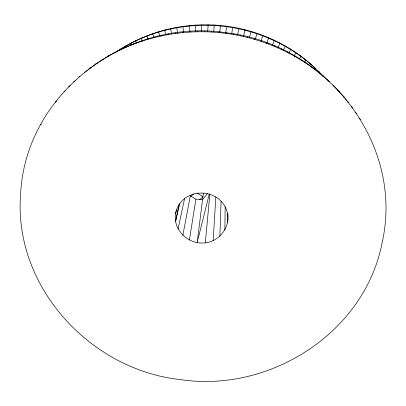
<?xml version="1.0" encoding="UTF-8"?>
<svg xmlns="http://www.w3.org/2000/svg" width="406" height="406" viewBox="0 0 406 406"><rect width="100%" height="100%" fill="white"/><g stroke="black" fill="none" stroke-linecap="round" stroke-linejoin="round"><path stroke-width="0.61" d="M175.595 213.566C172.723 230.293 188.983 245.163 205.334 242.839C219.397 241.22 229.979 227.573 227.766 213.541L227.766 214.804C223.163 186.724 181.233 185.359 175.595 213.566L176.483 209.882M227.573 222.681L227.599 213.85M224.848 230.065L225.188 206.634M207.699 31.597L208.116 24.827C247.508 25.405 286.54 40.991 315.147 68.142L314.345 69.101M219.879 236.246L221.087 201.452M213.729 31.815L214.292 25.045M213.155 240.641L215.855 196.712M327.997 80.302L329.423 81.652C301.1 55.358 264.413 38.443 226.132 33.404L226.172 32.729C127.651 17.732 25.35 92.421 20.594 194.317C13.357 286.458 90.066 369.79 180.162 379.559C269.696 393.241 365.222 332.661 382.295 241.9C404.31 142.394 325.074 43.909 226.172 32.729M226.604 26.202L225.746 32.942M205.334 242.839L209.836 194.083M219.747 32.267L220.458 25.507M203.365 193.149L197.164 242.636L209.263 194.027M189.419 240.053L195.91 199.123L194.687 198.676L190.373 195.54L182.842 235.338M231.714 33.85L232.714 27.131M237.642 34.982L238.784 28.293M179.016 204.695L175.565 221.432L179.68 203.782M178.067 228.928L184.649 198.316M107.473 56.541C140.933 37.24 180.447 28.948 218.864 32.581L219.012 31.922M243.519 36.342L245.001 30.222L244.803 29.684M249.507 37.316L251.03 31.861L250.761 31.308M255.278 39.128L256.993 33.734L256.648 33.155M260.967 41.153L262.87 35.829L262.454 35.226M211.572 32.038L211.825 31.384M266.569 43.396L268.655 38.149L268.168 37.514M272.325 45.269L274.339 40.681L273.781 40.016M277.74 47.938L279.917 43.427L279.292 42.731M283.307 50.308L285.372 46.38L284.677 45.65M204.264 31.775L204.624 31.125M288.813 52.831L290.701 49.537L289.945 48.766M294.228 55.576L295.893 52.892L295.071 52.08M299.537 58.53L300.942 56.434L300.059 55.581M196.961 31.79L197.423 31.14M208.116 24.827L201.939 24.837L201.599 25.314L201.67 31.612M304.368 62.199L305.84 60.159L304.896 59.261M309.423 65.554L310.575 64.067L309.575 63.118M207.776 193.261L202.558 199.6L195.91 199.123M189.668 32.084L190.236 31.429M201.939 24.837L195.773 25.091L195.352 25.568L195.616 31.226M182.401 32.658L183.076 31.998M195.773 25.091L189.622 25.578L189.13 26.065C163.131 28.643 137.73 37.535 116.014 52.1M190.759 196.484L193.515 193.921M199.676 199.711L202.919 196.707L196.869 192.977M175.169 33.505L175.945 32.835M189.622 25.578L183.507 26.299L182.933 26.796L183.593 32.409M167.988 34.632L168.866 33.942M183.507 26.299L177.427 27.253L176.777 27.76L177.635 33.343M86.29 71.243L87.285 70.471M88.28 69.705L91.259 67.391M40.529 124.84L41.397 124.2M160.867 36.027L161.847 35.322M177.427 27.253L171.398 28.44L170.677 28.963L171.611 33.886M92.781 66.274L97.404 62.976L95.506 64.072M153.818 37.692L154.899 36.961M171.398 28.44L165.425 29.856L164.633 30.394L165.597 34.662M55.297 102.079L56.754 101.109M97.932 62.625L109.204 55.551M117.395 51.303C132.031 41.488 148.378 34.287 165.425 29.856M146.855 39.626L148.038 38.869M159.528 31.501L158.655 32.054L159.629 35.728M64.087 91.528L65.011 90.939M68.812 86.493L70.162 85.651M139.989 41.818L141.268 41.031M153.701 33.363L152.763 33.942L153.859 37.57M73.75 81.626L75.064 80.83M133.229 44.269L134.599 43.447M147.967 35.444L146.957 36.048L147.977 39.037M78.896 76.947L79.957 76.313M84.245 72.456L85.265 71.847M126.586 46.974L128.052 46.111M142.328 37.743L141.247 38.377L142.369 41.316M89.782 68.157L91.756 67.005M120.074 49.923L121.627 49.024M136.797 40.25L135.65 40.915L136.624 43.229M101.404 60.195L103.22 59.154M113.7 53.115L115.345 52.171M119.572 49.76L120.912 48.994M131.377 42.965L130.164 43.665L130.955 45.365M126.078 45.883L124.804 46.614L125.378 47.746M218.864 32.581L226.132 33.404M315.147 68.142C281.703 36.941 234.572 21.422 189.13 26.065L189.592 31.704M322.608 75.678L323.765 76.775L318.441 71.334L323.805 77.023M334.529 86.569L333.032 85.153L344.095 96.938M322.76 75.633L324.115 76.917M337.858 90.183L339.421 91.67M317.33 71.157L318.608 72.38M314.092 67.147L319.542 72.38M347.277 101.14L348.546 102.368M311.712 66.888L312.909 68.046M351.449 106.661L352.758 107.945M305.921 62.823L307.032 63.925M355.392 112.32L356.737 113.66M358.995 118.019L360.472 119.511M299.958 58.977L300.988 60.027M293.837 55.353L294.776 56.353M287.565 51.963L288.417 52.912M281.155 48.811L281.911 49.715M343.268 96.349L344.461 97.81M345.262 98.785L346.455 100.246M274.618 45.898L275.278 46.761M347.231 101.231L348.368 102.733M267.96 43.239L268.528 44.061M261.195 40.828L261.662 41.62M254.339 38.677L254.704 39.438M247.396 36.789L247.66 37.519M240.377 35.17L240.54 35.875M233.303 33.815L233.359 34.5"/></g></svg>
